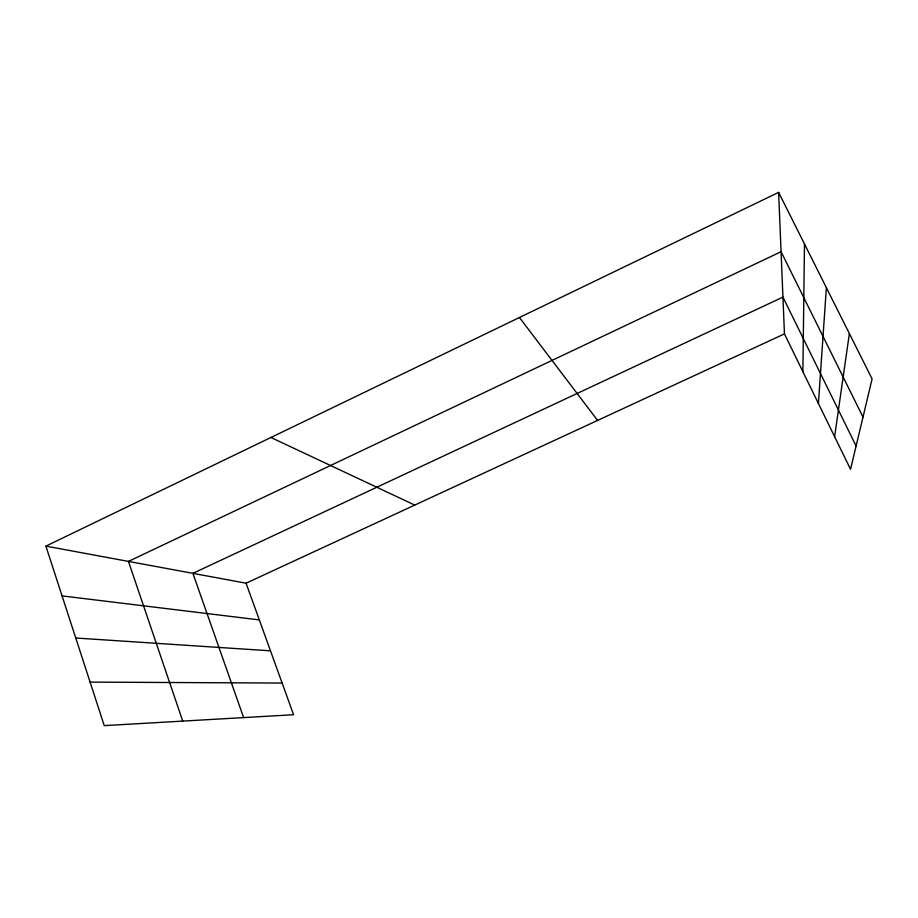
<?xml version="1.0" encoding="UTF-8"?>
<svg xmlns="http://www.w3.org/2000/svg" width="918" height="918" viewBox="0 0 918 918"><rect width="100%" height="100%" fill="white"/><g stroke="black" fill="none" stroke-linecap="round" stroke-linejoin="round"><path stroke-width="1.38" d="M802.883 371.652L804.478 243.97M818.408 403.461L826.384 287.701M834.611 436.67L849.38 333.578M45.9 546.118L246.07 583.194L293.565 714.72L104.239 725.622L45.9 546.118L778.625 192.378L872.1 378.927L850.538 469.327L784.454 333.888L778.625 192.378M246.07 583.194L784.454 333.888M90.102 682.108L282.136 683.061M75.769 638.01L270.5 650.828M62.08 595.897L259.335 619.914M270.925 437.484L414.764 505.084M519.439 317.502L597.584 420.421M863 417.093L781.069 251.727L128.44 561.403L182.728 721.1M856.104 446.022L782.939 297.111L192.906 573.348L243.626 717.601"/></g></svg>
